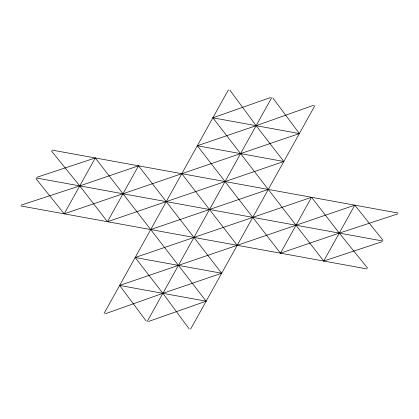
<?xml version="1.0" encoding="UTF-8"?>
<svg xmlns="http://www.w3.org/2000/svg" width="419" height="419" viewBox="0 0 419 419"><rect width="100%" height="100%" fill="white"/><g stroke="black" fill="none" stroke-linecap="round" stroke-linejoin="round"><path stroke-width="0.63" d="M36.055 178.751L64.201 213.831L95.281 157.953L206.138 301.188L148.473 321.478M51.432 150.955L79.741 185.895L107.458 221.703L138.532 165.824L221.677 273.246L162.886 293.321L105.441 313.7M104.095 313.391L228.397 89.876M147.347 321.258L271.653 97.742M190.603 329.125L314.905 105.609M313.559 105.3L256.114 125.679L197.323 145.754L280.468 253.176L311.542 197.297L339.259 233.105L367.568 268.045M270.527 97.522L212.862 117.812L323.719 261.047L354.799 205.169L382.945 240.249M138.532 165.824L79.741 185.895L21.348 205.053M64.201 213.831L299.365 133.551L272.79 97.931M107.458 221.703L283.831 161.488L256.114 125.679L229.811 90.059M150.709 229.57L268.291 189.43M189.189 328.941L162.886 293.321L135.169 257.512L311.542 197.297M146.21 321.069L119.635 285.449L354.799 205.169M280.468 253.176L339.259 233.105L397.652 213.947M36.872 177.289L95.281 157.953M382.128 241.711L323.719 261.047M212.862 117.812L299.365 133.551M197.323 145.754L283.831 161.488M52.024 150.086L398.05 213.035M36.49 178.023L382.51 240.977M20.95 205.965L366.976 268.914M135.169 257.512L221.677 273.246M119.635 285.449L206.138 301.188M181.783 173.691L237.217 245.309"/></g></svg>
